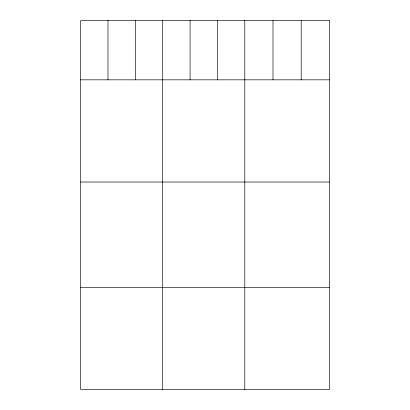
<?xml version="1.0" encoding="UTF-8"?>
<svg xmlns="http://www.w3.org/2000/svg" width="410" height="410" viewBox="0 0 410 410"><rect width="100%" height="100%" fill="white"/><g stroke="black" fill="none" stroke-linecap="round" stroke-linejoin="round"><path stroke-width="0.61" d="M80.616 79.827L329.384 79.827M80.616 182.019L329.384 182.019M80.616 287.308L329.384 287.308M301.191 20.5L301.191 79.827M272.998 20.5L272.998 79.827M244.801 20.5L244.801 389.5M217.438 20.5L217.438 79.827M190.076 20.5L190.076 79.827M162.708 20.5L162.708 389.5M135.346 20.5L135.346 79.827M107.979 20.5L107.979 79.827M329.384 20.5L80.616 20.5L80.616 389.5L329.384 389.5L329.384 20.5"/></g></svg>
